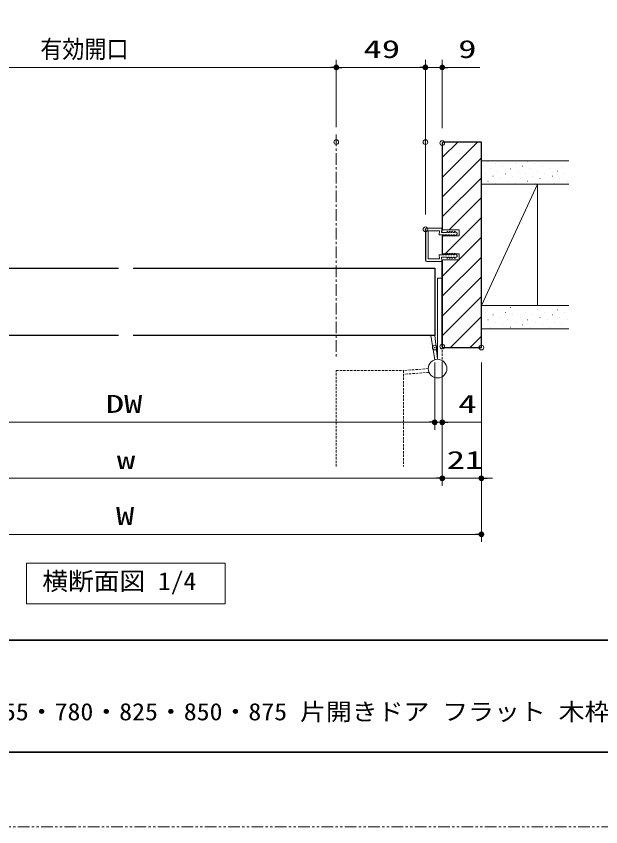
# Model space of a CAD drawing. Units: millimetres, scale not verified. Extents: x -1306 to 1306, y -607 to 607.
# Drawn here: x -695.2 to -382.1, y -594 to -160 of the extents above; entities that cross this region are included whole.
import ezdxf
from ezdxf.enums import TextEntityAlignment as Align

# ---------------------------------------------------------------- set-up
doc = ezdxf.new("R2010")
doc.units = ezdxf.units.MM
doc.header["$LTSCALE"] = 5
doc.header["$PDMODE"] = 32
doc.header["$PDSIZE"] = 2.5
for name, pattern in [('USER1', [2.5, 1.25, -0.25, 0.25, -0.25, 0.25, -0.25]), ('USER2', [0.375, 0.25, -0.125]), ('USER3', [2, 1.25, -0.25, 0.25, -0.25])]:
    doc.linetypes.add(name, pattern=pattern)
for name, color, linetype, lineweight in [('0-1_線(黄)', 2, 'Continuous', 15), ('0-3_陰線', 4, 'USER1', 9), ('0-C_中心線', 3, 'USER3', 9), ('0-D_線(白)', 7, 'Continuous', 30), ('1-0_線(水)', 4, 'Continuous', 9), ('1-1_寸法線', 3, 'Continuous', 13), ('1-2_ハッチング', 6, 'Continuous', 9), ('1-4_点線(黄)', 2, 'USER2', 15), ('1-5_0', 3, 'Continuous', 25), ('1-6_DEFPOINTS', 7, 'Continuous', 5), ('1-7_図面枠', 7, 'Continuous', 35)]:
    doc.layers.add(name, color=color, linetype=linetype, lineweight=lineweight)
doc.styles.add('ＭＳ ゴシック', font='')
doc.styles.get('ＭＳ ゴシック').set_extended_font_data('MS Gothic')

# ---------------------------------------------------------------- blocks, each defined once
blk = doc.blocks.new('_DOT')
at = {"layer": '1-5_0'}
blk.add_line((-2.5, 0), (-5, 0), dxfattribs=at)
for points in [[(0, 0), (-2.5, 0), (-2.48, 0.313)], [(0, 0), (-2.48, -0.313), (-2.5, 0)], [(0, 0), (-2.48, 0.313), (-2.421, 0.622)], [(0, 0), (-2.421, -0.622), (-2.48, -0.313)], [(0, 0), (-2.421, 0.622), (-2.324, 0.92)], [(0, 0), (-2.324, -0.92), (-2.421, -0.622)], [(0, 0), (-2.324, 0.92), (-2.191, 1.204)], [(0, 0), (-2.191, -1.204), (-2.324, -0.92)], [(0, 0), (-2.191, 1.204), (-2.023, 1.469)], [(0, 0), (-2.023, -1.469), (-2.191, -1.204)], [(0, 0), (-2.023, 1.469), (-1.822, 1.711)], [(0, 0), (-1.822, -1.711), (-2.023, -1.469)], [(0, 0), (-1.822, 1.711), (-1.594, 1.926)], [(0, 0), (-1.594, -1.926), (-1.822, -1.711)], [(0, 0), (-1.594, 1.926), (-1.34, 2.111)], [(0, 0), (-1.34, -2.111), (-1.594, -1.926)], [(0, 0), (-1.34, 2.111), (-1.064, 2.262)], [(0, 0), (-1.064, -2.262), (-1.34, -2.111)], [(0, 0), (-1.064, 2.262), (-0.773, 2.378)], [(0, 0), (-0.773, -2.378), (-1.064, -2.262)], [(0, 0), (-0.773, 2.378), (-0.468, 2.456)], [(0, 0), (-0.468, -2.456), (-0.773, -2.378)], [(0, 0), (-0.468, 2.456), (-0.157, 2.495)], [(0, 0), (-0.157, -2.495), (-0.468, -2.456)], [(0, 0), (-0.157, 2.495), (0.157, 2.495)], [(0, 0), (0.157, -2.495), (-0.157, -2.495)], [(0, 0), (0.157, 2.495), (0.468, 2.456)], [(0, 0), (0.468, 2.456), (0.773, 2.378)], [(0, 0), (0.773, 2.378), (1.064, 2.262)], [(0, 0), (1.064, 2.262), (1.34, 2.111)], [(0, 0), (1.34, 2.111), (1.594, 1.926)], [(0, 0), (1.594, 1.926), (1.822, 1.711)], [(0, 0), (1.822, 1.711), (2.023, 1.469)], [(0, 0), (2.023, 1.469), (2.191, 1.204)], [(0, 0), (2.191, 1.204), (2.324, 0.92)], [(0, 0), (2.324, 0.92), (2.421, 0.622)], [(0, 0), (2.421, 0.622), (2.48, 0.313)], [(0, 0), (2.48, 0.313), (2.5, 0)], [(0, 0), (0.468, -2.456), (0.157, -2.495)], [(0, 0), (0.773, -2.378), (0.468, -2.456)], [(0, 0), (1.064, -2.262), (0.773, -2.378)], [(0, 0), (1.34, -2.111), (1.064, -2.262)], [(0, 0), (1.594, -1.926), (1.34, -2.111)], [(0, 0), (1.822, -1.711), (1.594, -1.926)], [(0, 0), (2.023, -1.469), (1.822, -1.711)], [(0, 0), (2.191, -1.204), (2.023, -1.469)], [(0, 0), (2.324, -0.92), (2.191, -1.204)], [(0, 0), (2.421, -0.622), (2.324, -0.92)], [(0, 0), (2.48, -0.313), (2.421, -0.622)], [(0, 0), (2.5, 0), (2.48, -0.313)]]:
    blk.add_solid(points, dxfattribs=at)

msp = doc.modelspace()

# ---------------------------------------------------------------- linework, layer by layer
at = {"layer": '0-1_線(黄)'}
for p, q in [((-399.13, -237.423), (-445.985, -237.423)), ((-399.13, -249.923), (-445.985, -249.923)), ((-415.985, -249.923), (-445.985, -314.923)), ((-415.985, -249.923), (-415.985, -314.923)), ((-399.13, -314.923), (-445.985, -314.923)), ((-399.13, -327.423), (-445.985, -327.423))]:
    msp.add_line(p, q, dxfattribs=at)
msp.add_lwpolyline([(-689.701, -452.795), (-583.322, -452.795), (-583.322, -474.63), (-689.701, -474.63)], close=True, dxfattribs=at)
at = {"layer": '0-3_陰線'}
msp.add_line((387.036, -594), (-1292.964, -594), dxfattribs=at)
at = {"layer": '0-C_中心線'}
msp.add_line((-523.736, -223.403), (-523.736, -342.756), dxfattribs=at)
at = {"layer": '0-D_線(白)'}
for p, q in [((-466.485, -227.423), (-466.985, -227.923)), ((-466.985, -227.923), (-466.985, -274.423)), ((-445.985, -227.423), (-466.485, -227.423)), ((-445.985, -337.423), (-445.985, -227.423)), ((-466.985, -277.623), (-466.985, -287.223)), ((-466.985, -336.923), (-466.985, -290.423)), ((-466.985, -290.423), (-466.985, -336.923)), ((-800.985, -294.923), (-640.435, -294.923)), ((-632.432, -294.923), (-470.985, -294.923)), ((-470.985, -294.923), (-470.985, -330.923)), ((-470.985, -330.923), (-632.432, -330.923)), ((-466.985, -336.923), (-466.485, -337.423)), ((-466.485, -337.423), (-445.985, -337.423))]:
    msp.add_line(p, q, dxfattribs=at)
msp.add_lwpolyline([(-640.435, -330.923), (-800.985, -330.923), (-800.985, -294.923)], dxfattribs=at)
at = {"layer": '1-0_線(水)'}
for p, q in [((-470.985, -343.953), (-473.006, -330.923)), ((-469.485, -343.723), (-470.985, -330.923))]:
    msp.add_line(p, q, dxfattribs=at)
msp.add_lwpolyline([(-466.985, -300.223), (-469.485, -300.223), (-469.485, -343.723)], dxfattribs=at)
msp.add_circle((-469.485, -348.723), 5, dxfattribs=at)
at = {"layer": '1-1_寸法線'}
for p, q in [((-523.736, -219.423), (-523.736, -183.446)), ((-523.736, -219.423), (-523.736, -183.446)), ((-475.985, -219.423), (-475.985, -183.446)), ((-475.985, -266.123), (-475.985, -183.446)), ((-466.985, -219.923), (-466.985, -183.446)), ((-792.985, -187.446), (-526.736, -187.446)), ((-520.736, -187.446), (-478.985, -187.446)), ((-478.985, -187.446), (-481.985, -187.446)), ((-475.985, -187.446), (-466.985, -187.446)), ((-463.985, -187.446), (-446.795, -187.446)), ((-475.985, -290.723), (-475.985, -274.123)), ((-475.835, -290.723), (-475.835, -274.123)), ((-467.285, -273.423), (-475.285, -273.423)), ((-467.285, -273.573), (-475.285, -273.573)), ((-468.534, -274.923), (-474.485, -274.923)), ((-465.977, -277.123), (-468.701, -277.123)), ((-468.696, -277.123), (-468.534, -274.923)), ((-467.291, -275.823), (-467.135, -273.729)), ((-464.374, -275.823), (-467.291, -275.823)), ((-467.045, -275.225), (-466.985, -273.735)), ((-466.985, -274.423), (-457.985, -274.423)), ((-457.985, -277.623), (-466.985, -277.623)), ((-465.977, -277.778), (-465.161, -277.123)), ((-465.977, -277.131), (-465.977, -277.778)), ((-464.374, -277.123), (-465.161, -277.123)), ((-464.374, -275.073), (-464.374, -275.823)), ((-463.574, -275.823), (-464.374, -275.073)), ((-464.374, -277.873), (-464.374, -277.123)), ((-463.574, -277.123), (-464.374, -277.873)), ((-463.074, -275.823), (-463.574, -275.823)), ((-463.074, -277.123), (-463.574, -277.123)), ((-463.074, -275.073), (-463.074, -275.823)), ((-462.274, -275.823), (-463.074, -275.073)), ((-463.074, -277.873), (-463.074, -277.123)), ((-462.274, -277.123), (-463.074, -277.873)), ((-461.774, -275.823), (-462.274, -275.823)), ((-461.774, -277.123), (-462.274, -277.123)), ((-460.974, -275.823), (-461.774, -275.073)), ((-461.774, -275.073), (-461.774, -275.823)), ((-461.774, -277.873), (-461.774, -277.123)), ((-460.974, -277.123), (-461.774, -277.873)), ((-460.474, -275.823), (-460.974, -275.823)), ((-460.474, -277.123), (-460.974, -277.123)), ((-460.474, -275.073), (-460.474, -275.823)), ((-458.985, -276.173), (-460.474, -275.073)), ((-458.985, -276.773), (-460.474, -277.873)), ((-460.474, -277.873), (-460.474, -277.123)), ((-458.985, -276.773), (-458.985, -276.173)), ((-457.985, -274.423), (-457.985, -277.623)), ((-465.977, -287.723), (-468.701, -287.723)), ((-468.701, -287.723), (-468.534, -289.923)), ((-467.291, -289.023), (-467.135, -291.117)), ((-464.374, -289.023), (-467.291, -289.023)), ((-467.045, -290.421), (-466.985, -291.111)), ((-465.977, -287.069), (-465.161, -287.723)), ((-465.977, -287.716), (-465.977, -287.069)), ((-464.374, -287.723), (-465.161, -287.723)), ((-464.374, -286.973), (-464.374, -287.723)), ((-463.574, -287.723), (-464.374, -286.973)), ((-464.374, -289.773), (-464.374, -289.023)), ((-463.574, -289.023), (-464.374, -289.773)), ((-463.074, -287.723), (-463.574, -287.723)), ((-463.074, -289.023), (-463.574, -289.023)), ((-463.074, -286.973), (-463.074, -287.723)), ((-462.274, -287.723), (-463.074, -286.973)), ((-463.074, -289.773), (-463.074, -289.023)), ((-462.274, -289.023), (-463.074, -289.773)), ((-461.774, -287.723), (-462.274, -287.723)), ((-461.774, -289.023), (-462.274, -289.023)), ((-461.774, -286.973), (-461.774, -287.723)), ((-460.974, -287.723), (-461.774, -286.973)), ((-460.974, -289.023), (-461.774, -289.773)), ((-461.774, -289.773), (-461.774, -289.023)), ((-460.474, -287.723), (-460.974, -287.723)), ((-460.474, -289.023), (-460.974, -289.023)), ((-460.474, -286.973), (-460.474, -287.723)), ((-458.985, -288.073), (-460.474, -286.973)), ((-458.985, -288.673), (-460.474, -289.773)), ((-460.474, -289.773), (-460.474, -289.023)), ((-458.985, -288.073), (-458.985, -288.673)), ((-467.285, -291.273), (-475.285, -291.273)), ((-467.285, -291.423), (-475.285, -291.423)), ((-470.985, -345.423), (-470.985, -381.423)), ((-470.985, -345.423), (-470.985, -381.423)), ((-466.985, -344.923), (-466.985, -411.423)), ((-466.985, -344.923), (-466.985, -411.423)), ((-466.985, -344.923), (-466.985, -381.423)), ((-445.985, -345.423), (-445.985, -411.423)), ((-445.985, -345.423), (-445.985, -441.423)), ((-797.985, -377.423), (-473.985, -377.423)), ((-473.985, -377.423), (-476.985, -377.423)), ((-470.985, -377.423), (-466.985, -377.423)), ((-463.985, -377.423), (-445.843, -377.423)), ((-801.985, -407.423), (-469.985, -407.423)), ((-469.985, -407.423), (-472.985, -407.423)), ((-466.985, -407.423), (-445.985, -407.423)), ((-442.985, -407.423), (-439.985, -407.423)), ((-822.985, -437.423), (-448.985, -437.423))]:
    msp.add_line(p, q, dxfattribs=at)
for points in [[(-468.534, -289.923), (-474.485, -289.923), (-474.485, -274.923)], [(-466.985, -287.223), (-457.985, -287.223), (-457.985, -290.423), (-466.985, -290.423)]]:
    msp.add_lwpolyline(points, dxfattribs=at)
for centre, radius, start, end in [((-475.285, -274.123), 0.7, 90, 180), ((-475.285, -274.123), 0.55, 90, 180), ((-467.285, -273.723), 0.3, 357.72528, 90), ((-467.285, -273.723), 0.15, 357.72528, 90), ((-475.285, -290.723), 0.7, 180, 270), ((-475.285, -290.723), 0.55, 180, 270), ((-467.285, -291.123), 0.3, 270, 2.27472), ((-467.285, -291.123), 0.15, 270, 2.27472)]:
    msp.add_arc(centre, radius, start, end, dxfattribs=at)
at = {"layer": '1-2_ハッチング'}
for p, q in [((-466.985, -235.697), (-458.712, -227.423)), ((-466.985, -246.303), (-448.105, -227.423)), ((-466.985, -256.91), (-445.985, -235.91)), ((-442.491, -237.719), (-442.441, -237.719)), ((-431.884, -237.719), (-431.834, -237.719)), ((-421.277, -237.719), (-421.227, -237.719)), ((-410.671, -237.719), (-410.621, -237.719)), ((-400.064, -237.719), (-400.014, -237.719)), ((-445.142, -240.37), (-445.092, -240.37)), ((-441.165, -241.696), (-441.115, -241.696)), ((-438.513, -239.044), (-438.463, -239.044)), ((-437.187, -243.022), (-437.137, -243.022)), ((-434.536, -240.37), (-434.486, -240.37)), ((-430.558, -241.696), (-430.508, -241.696)), ((-427.906, -239.044), (-427.856, -239.044)), ((-426.581, -243.022), (-426.531, -243.022)), ((-423.929, -240.37), (-423.879, -240.37)), ((-419.951, -241.696), (-419.901, -241.696)), ((-417.3, -239.044), (-417.25, -239.044)), ((-415.974, -243.022), (-415.924, -243.022)), ((-413.322, -240.37), (-413.272, -240.37)), ((-409.345, -241.696), (-409.295, -241.696)), ((-406.693, -239.044), (-406.643, -239.044)), ((-405.367, -243.022), (-405.317, -243.022)), ((-402.716, -240.37), (-402.666, -240.37)), ((-466.985, -267.517), (-445.985, -246.517)), ((-443.816, -244.348), (-443.766, -244.348)), ((-439.839, -245.673), (-439.789, -245.673)), ((-435.861, -246.999), (-435.811, -246.999)), ((-433.21, -244.348), (-433.16, -244.348)), ((-429.232, -245.673), (-429.182, -245.673)), ((-425.255, -246.999), (-425.205, -246.999)), ((-422.603, -244.348), (-422.553, -244.348)), ((-418.626, -245.673), (-418.576, -245.673)), ((-414.648, -246.999), (-414.598, -246.999)), ((-411.997, -244.348), (-411.947, -244.348)), ((-408.019, -245.673), (-407.969, -245.673)), ((-404.042, -246.999), (-403.992, -246.999)), ((-401.39, -244.348), (-401.34, -244.348)), ((-442.491, -248.325), (-442.441, -248.325)), ((-438.513, -249.651), (-438.463, -249.651)), ((-431.884, -248.325), (-431.834, -248.325)), ((-427.906, -249.651), (-427.856, -249.651)), ((-421.277, -248.325), (-421.227, -248.325)), ((-417.3, -249.651), (-417.25, -249.651)), ((-410.671, -248.325), (-410.621, -248.325)), ((-406.693, -249.651), (-406.643, -249.651)), ((-400.064, -248.325), (-400.014, -248.325)), ((-463.285, -274.423), (-445.985, -257.123)), ((-465.479, -287.223), (-445.985, -267.73)), ((-466.985, -278.123), (-466.485, -277.623)), ((-457.985, -290.336), (-445.985, -278.336)), ((-466.985, -309.943), (-445.985, -288.943)), ((-466.985, -299.336), (-458.072, -290.423)), ((-466.985, -320.55), (-445.985, -299.55)), ((-466.985, -331.156), (-445.985, -310.156)), ((-441.165, -315.942), (-441.115, -315.942)), ((-430.558, -315.942), (-430.508, -315.942)), ((-419.951, -315.942), (-419.901, -315.942)), ((-409.345, -315.942), (-409.295, -315.942)), ((-462.646, -337.423), (-445.985, -320.763)), ((-443.816, -318.594), (-443.766, -318.594)), ((-439.839, -319.92), (-439.789, -319.92)), ((-437.187, -317.268), (-437.137, -317.268)), ((-433.21, -318.594), (-433.16, -318.594)), ((-429.232, -319.92), (-429.182, -319.92)), ((-426.581, -317.268), (-426.531, -317.268)), ((-422.603, -318.594), (-422.553, -318.594)), ((-418.626, -319.92), (-418.576, -319.92)), ((-415.974, -317.268), (-415.924, -317.268)), ((-411.997, -318.594), (-411.947, -318.594)), ((-408.019, -319.92), (-407.969, -319.92)), ((-405.367, -317.268), (-405.317, -317.268)), ((-401.39, -318.594), (-401.34, -318.594)), ((-445.142, -325.223), (-445.092, -325.223)), ((-442.491, -322.571), (-442.441, -322.571)), ((-438.513, -323.897), (-438.463, -323.897)), ((-435.861, -321.246), (-435.811, -321.246)), ((-434.536, -325.223), (-434.486, -325.223)), ((-431.884, -322.571), (-431.834, -322.571)), ((-427.906, -323.897), (-427.856, -323.897)), ((-425.255, -321.246), (-425.205, -321.246)), ((-423.929, -325.223), (-423.879, -325.223)), ((-421.277, -322.571), (-421.227, -322.571)), ((-417.3, -323.897), (-417.25, -323.897)), ((-414.648, -321.246), (-414.598, -321.246)), ((-413.322, -325.223), (-413.272, -325.223)), ((-410.671, -322.571), (-410.621, -322.571)), ((-406.693, -323.897), (-406.643, -323.897)), ((-404.042, -321.246), (-403.992, -321.246)), ((-402.716, -325.223), (-402.666, -325.223)), ((-400.064, -322.571), (-400.014, -322.571)), ((-441.165, -326.549), (-441.115, -326.549)), ((-430.558, -326.549), (-430.508, -326.549)), ((-419.951, -326.549), (-419.901, -326.549)), ((-409.345, -326.549), (-409.295, -326.549)), ((-452.039, -337.423), (-445.985, -331.369))]:
    msp.add_line(p, q, dxfattribs=at)
at = {"layer": '1-4_点線(黄)'}
for p, q in [((-466.985, -336.923), (-466.985, -344.393)), ((-523.736, -349.756), (-487.736, -349.756)), ((-523.736, -401.154), (-523.736, -349.756)), ((-474.485, -348.723), (-487.785, -349.723)), ((-474.199, -350.703), (-487.785, -351.744)), ((-487.736, -349.756), (-487.736, -401.154))]:
    msp.add_line(p, q, dxfattribs=at)
at = {"layer": '1-6_DEFPOINTS'}
for p in [(-523.736, -187.446), (-475.985, -187.446), (-523.736, -227.423), (-475.985, -227.423), (-466.985, -227.923), (-475.985, -274.123), (-470.985, -337.423), (-466.985, -336.923), (-445.985, -337.423), (-470.985, -377.423), (-466.985, -377.423), (-466.985, -407.423), (-445.985, -407.423), (-445.985, -437.423)]:
    msp.add_point(p, dxfattribs=at)
at = {"layer": '1-7_図面枠'}
msp.add_line((-1252.964, -494), (347.036, -494), dxfattribs=at)
msp.add_lwpolyline([(-1252.964, -554), (347.036, -554), (347.036, 554), (-1252.964, 554)], close=True, dxfattribs=at)

# ---------------------------------------------------------------- block references
at = {"layer": '1-1_寸法線', "xscale": 0.6, "yscale": 0.6}
for p in [(-523.736, -187.446), (-475.985, -187.446), (-475.985, -187.446), (-470.985, -377.423), (-470.985, -377.423), (-466.985, -407.423), (-466.985, -407.423), (-445.985, -437.423)]:
    msp.add_blockref('_DOT', p, dxfattribs=at)
at = {"layer": '1-1_寸法線', "xscale": 0.6, "yscale": 0.6, "rotation": 180}
for p in [(-523.736, -187.446), (-466.985, -187.446), (-466.985, -377.423), (-445.985, -407.423)]:
    msp.add_blockref('_DOT', p, dxfattribs=at)

# ---------------------------------------------------------------- texts
at = {"layer": '0-1_線(黄)', "style": 'ＭＳ ゴシック', "width": 1.05}
msp.add_text('横断面図 1/4', height=9.604, dxfattribs=at).set_placement((-681.146, -470.173), align=Align.BOTTOM_LEFT)
at = {"layer": '1-1_寸法線', "style": 'ＭＳ ゴシック'}
for s, width, p in [('有効開口', 0.9, (-682.224, -185.296)), ('49', 1.5, (-509.146, -185.296)), ('9', 1.5, (-458.414, -185.296)), ('DW', 1.5, (-647.176, -375.274)), ('4', 1.5, (-458.414, -375.274)), ('21', 1.5, (-464.581, -405.274)), ('w', 1.5, (-641.223, -405.274)), ('W', 1.5, (-641.7, -435.274))]:
    msp.add_text(s, height=9.604, dxfattribs=dict(at, width=width)).set_placement(p, align=Align.BOTTOM_LEFT)
at = {"layer": '1-7_図面枠', "style": 'ＭＳ ゴシック', "width": 1.1}
msp.add_text('ノッポ H2100 W650・735・755・780・825・850・875 片開きドア フラット 木枠 図面', height=9.236, dxfattribs=at).set_placement((-875.222, -539.776), align=Align.BOTTOM_LEFT)

doc.saveas('drawing.dxf')
